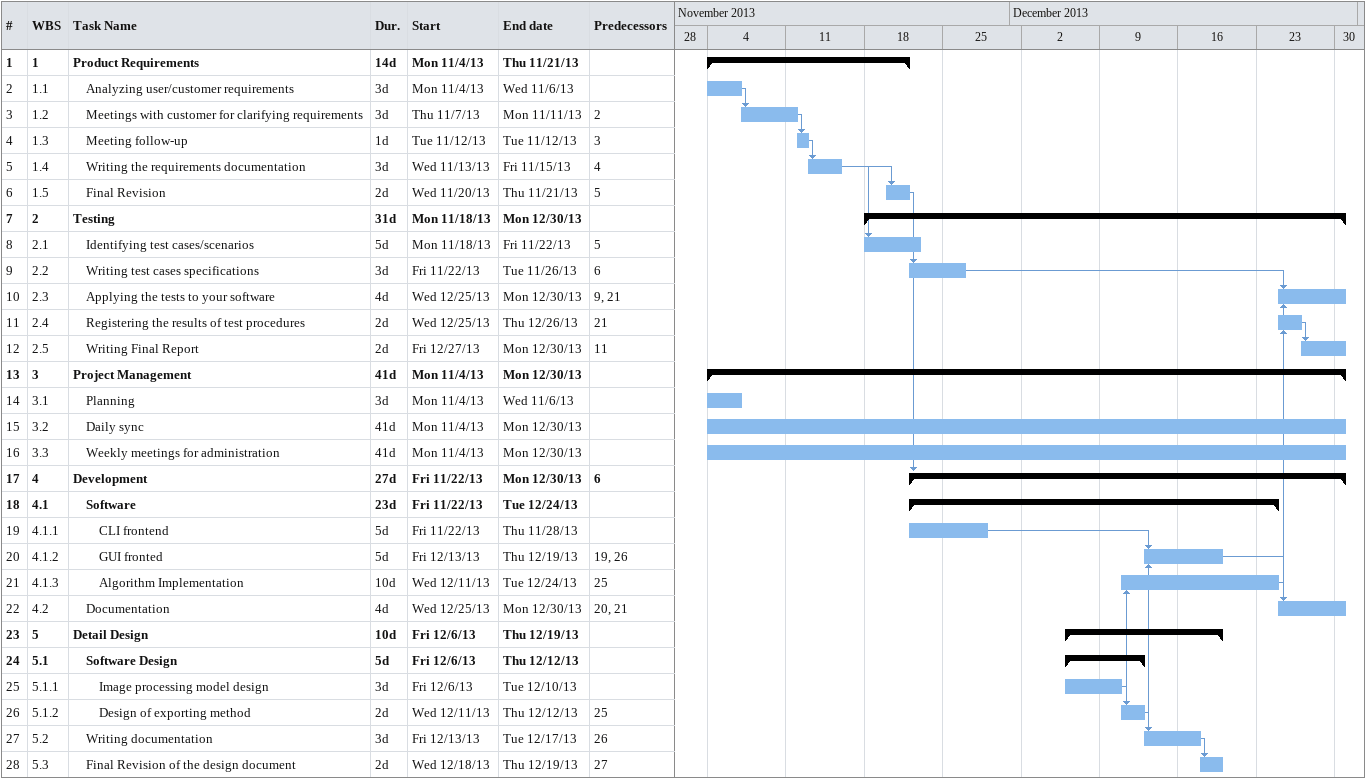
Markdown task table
| ID | WBS | Task | Duration | Start | Finish | Predecessors |
|---|---|---|---|---|---|---|
| 1 | 1 | **Product Requirements** | 14d | 2013-11-04 | 2013-11-21 |  |
| 2 | 1.1 | Analyzing user/customer requirements | 3d | 2013-11-04 | 2013-11-06 |  |
| 3 | 1.2 | Meetings with customer for clarifying requirements | 3d | 2013-11-07 | 2013-11-11 | 2 |
| 4 | 1.3 | Meeting follow-up | 1d | 2013-11-12 | 2013-11-12 | 3 |
| 5 | 1.4 | Writing the requirements documentation | 3d | 2013-11-13 | 2013-11-15 | 4 |
| 6 | 1.5 | Final Revision | 2d | 2013-11-20 | 2013-11-21 | 5 |
| 7 | 2 | **Testing** | 31d | 2013-11-18 | 2013-12-30 |  |
| 8 | 2.1 | Identifying test cases/scenarios | 5d | 2013-11-18 | 2013-11-22 | 5 |
| 9 | 2.2 | Writing test cases specifications | 3d | 2013-11-22 | 2013-11-26 | 6 |
| 10 | 2.3 | Applying the tests to your software | 4d | 2013-12-25 | 2013-12-30 | 9, 21 |
| 11 | 2.4 | Registering the results of test procedures | 2d | 2013-12-25 | 2013-12-26 | 21 |
| 12 | 2.5 | Writing Final Report | 2d | 2013-12-27 | 2013-12-30 | 11 |
| 13 | 3 | **Project Management** | 41d | 2013-11-04 | 2013-12-30 |  |
| 14 | 3.1 | Planning | 3d | 2013-11-04 | 2013-11-06 |  |
| 15 | 3.2 | Daily sync | 41d | 2013-11-04 | 2013-12-30 |  |
| 16 | 3.3 | Weekly meetings for administration | 41d | 2013-11-04 | 2013-12-30 |  |
| 17 | 4 | **Development** | 27d | 2013-11-22 | 2013-12-30 | 6 |
| 18 | 4.1 | **Software** | 23d | 2013-11-22 | 2013-12-24 |  |
| 19 | 4.1.1 | CLI frontend | 5d | 2013-11-22 | 2013-11-28 |  |
| 20 | 4.1.2 | GUI fronted | 5d | 2013-12-13 | 2013-12-19 | 19, 26 |
| 21 | 4.1.3 | Algorithm Implementation | 10d | 2013-12-11 | 2013-12-24 | 25 |
| 22 | 4.2 | Documentation | 4d | 2013-12-25 | 2013-12-30 | 20, 21 |
| 23 | 5 | **Detail Design** | 10d | 2013-12-06 | 2013-12-19 |  |
| 24 | 5.1 | **Software Design** | 5d | 2013-12-06 | 2013-12-12 |  |
| 25 | 5.1.1 | Image processing model design | 3d | 2013-12-06 | 2013-12-10 |  |
| 26 | 5.1.2 | Design of exporting method | 2d | 2013-12-11 | 2013-12-12 | 25 |
| 27 | 5.2 | Writing documentation | 3d | 2013-12-13 | 2013-12-17 | 26 |
| 28 | 5.3 | Final Revision of the design document | 2d | 2013-12-18 | 2013-12-19 | 27 |
